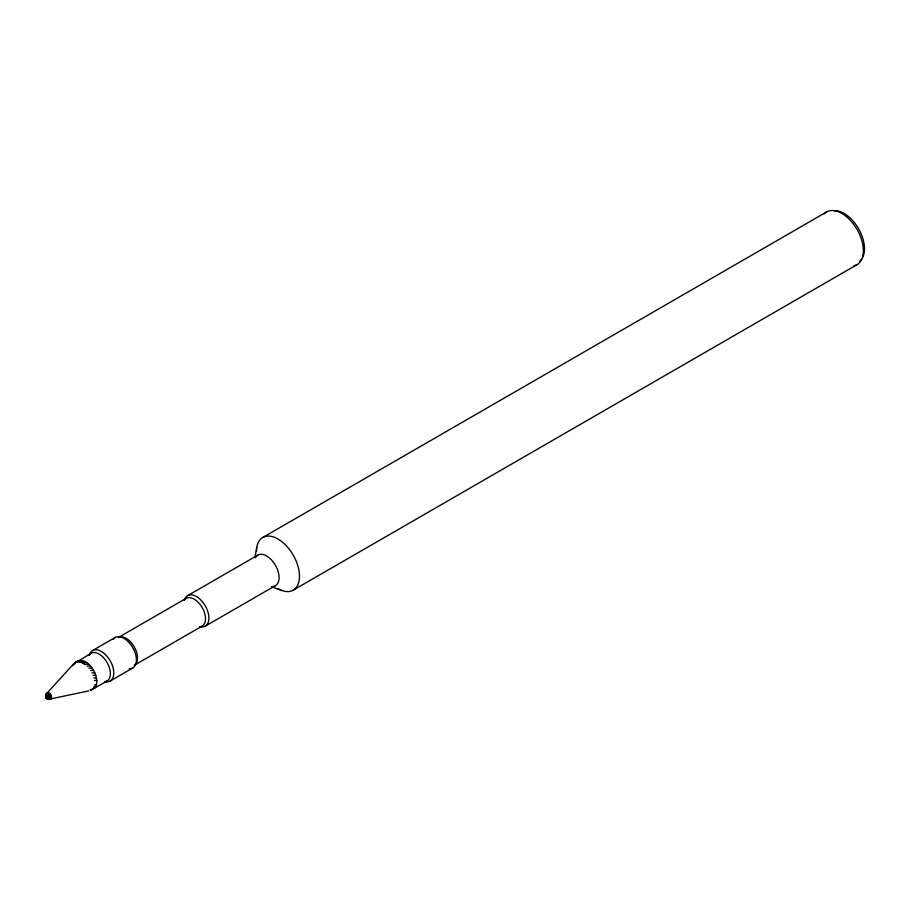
<?xml version="1.0" encoding="UTF-8"?>
<svg xmlns="http://www.w3.org/2000/svg" width="910" height="910" viewBox="0 0 910 910"><rect width="100%" height="100%" fill="white"/><g stroke="black" fill="none" stroke-linecap="round" stroke-linejoin="round"><path stroke-width="1.36" d="M45.819 694.751L45.898 697.652L48.367 699.13C41.314 697.822 50.005 688.222 51.358 696.389C51.642 703.214 42.042 696.696 48.799 693.033L46.649 694.751L46.012 697.754L48.105 698.596L51.506 697.458C44.636 692.089 44.021 696.787 51.472 696.935L46.706 693.864L45.739 694.944M49.026 699.38C54.156 697.606 46.547 698.778 45.602 696.605L46.865 693.34L73.414 664.084L91.057 653.255M46.285 693.966C48.128 692.135 51.768 695.797 50.744 697.947M255.107 556.749L256.779 547.297M88.873 690.872L49.47 699.164L49.003 697.515L50.448 694.489L48.685 695.922L48.037 698.015L48.685 699.358L50.619 699.153L49.675 699.415L51.472 697.936L49.185 698.926L46.819 698.721M46.012 697.754L46.023 695.058L45.693 695.888L47.275 697.071L51.506 697.458L50.505 698.834L49.902 697.595L51.176 695.832M74.54 662.867C85.267 654.813 96.187 670.488 96.756 680.339A16.016 9.248 60 0 1 96.415 684.673L94.754 687.823L91.887 689.689M46.592 693.647L47.593 692.84L46.023 694.341L46.41 693.841M49.675 694.717L50.073 694.023L47.911 695.479L47.275 698.482L48.685 699.358L50.71 698.505M46.615 693.886L46.569 695.104M75.678 662.776L76.201 662.116M47.764 693.409L47.968 692.806M49.663 693.613L48.367 693.693M72.572 665.665L74.336 664.232M50.505 698.834L51.04 698.425M50.983 696.673L50.812 696.082M90.488 690.497L107.073 680.998M262.762 537.491L826.644 211.939M92.524 650.559L115.172 637.489M187.642 595.652L257.837 555.123M186.175 598.348L118.232 637.569A16.016 9.248 60 0 1 134.248 646.817A16.016 9.248 60 0 1 134.248 665.301L202.191 626.08M110.144 681.078L132.78 667.997M205.25 626.16L275.457 585.63M293.179 590.192L857.072 264.628M78.988 660.512L75.94 662.059L80.285 661.957L85.176 664.539L88.406 664.038M77.555 661.684L80.694 660.364M50.289 699.21L50.926 698.971M93.025 688.472L94.754 687.823M79.341 661.752L82.548 660.649M81.252 662.264L84.493 661.377M93.855 686.891L95.743 686.424M83.219 663.208L86.461 662.514M91.978 689.427L90.261 689.587M50.289 695.377L50.926 695.274M94.367 684.991L96.415 684.673M87.087 666.234L90.261 665.881M88.873 668.224L91.978 668.008M94.367 680.441L96.756 680.339M90.488 670.465L93.491 670.351M91.887 672.877L94.754 672.831M93.855 677.95L96.415 677.904M93.025 675.402L95.743 675.368M49.14 699.483L47.161 698.732M271.385 586.722L281.702 590.454M47.764 698.664L48.367 699.13M45.898 697.652L46.649 698.596M45.557 696.559L46.706 698.072L46.41 697.276M824.232 213.861A30.428 17.563 60 0 1 857.072 229.502A30.428 17.563 60 0 1 854.194 265.754M256.461 551.414A30.428 17.563 60 0 1 277.971 538.993A30.428 17.563 60 0 1 299.481 576.258A30.428 17.563 60 0 1 277.971 588.679M113.193 639.32A17.62 10.169 60 0 1 133.156 648.33A17.62 10.169 60 0 1 129.243 668.816M89.26 654.927A16.016 9.248 60 0 1 107.073 662.503A16.016 9.248 60 0 1 104.73 681.715M833.924 210.71A28.824 16.642 60 0 1 859.734 230.867A28.824 16.642 60 0 1 859.734 261.113M255.357 557.784A17.62 10.169 60 0 1 274.649 563.984A17.62 10.169 60 0 1 273.796 586.279M184.377 600.02A16.016 9.248 60 0 1 202.191 607.596A16.016 9.248 60 0 1 199.847 626.808M184.411 600.236A17.62 10.169 60 0 1 205.25 605.821A17.62 10.169 60 0 1 199.665 626.66M89.305 655.154A17.62 10.169 60 0 1 109.746 660.068A17.62 10.169 60 0 1 105.594 681.795"/></g></svg>
